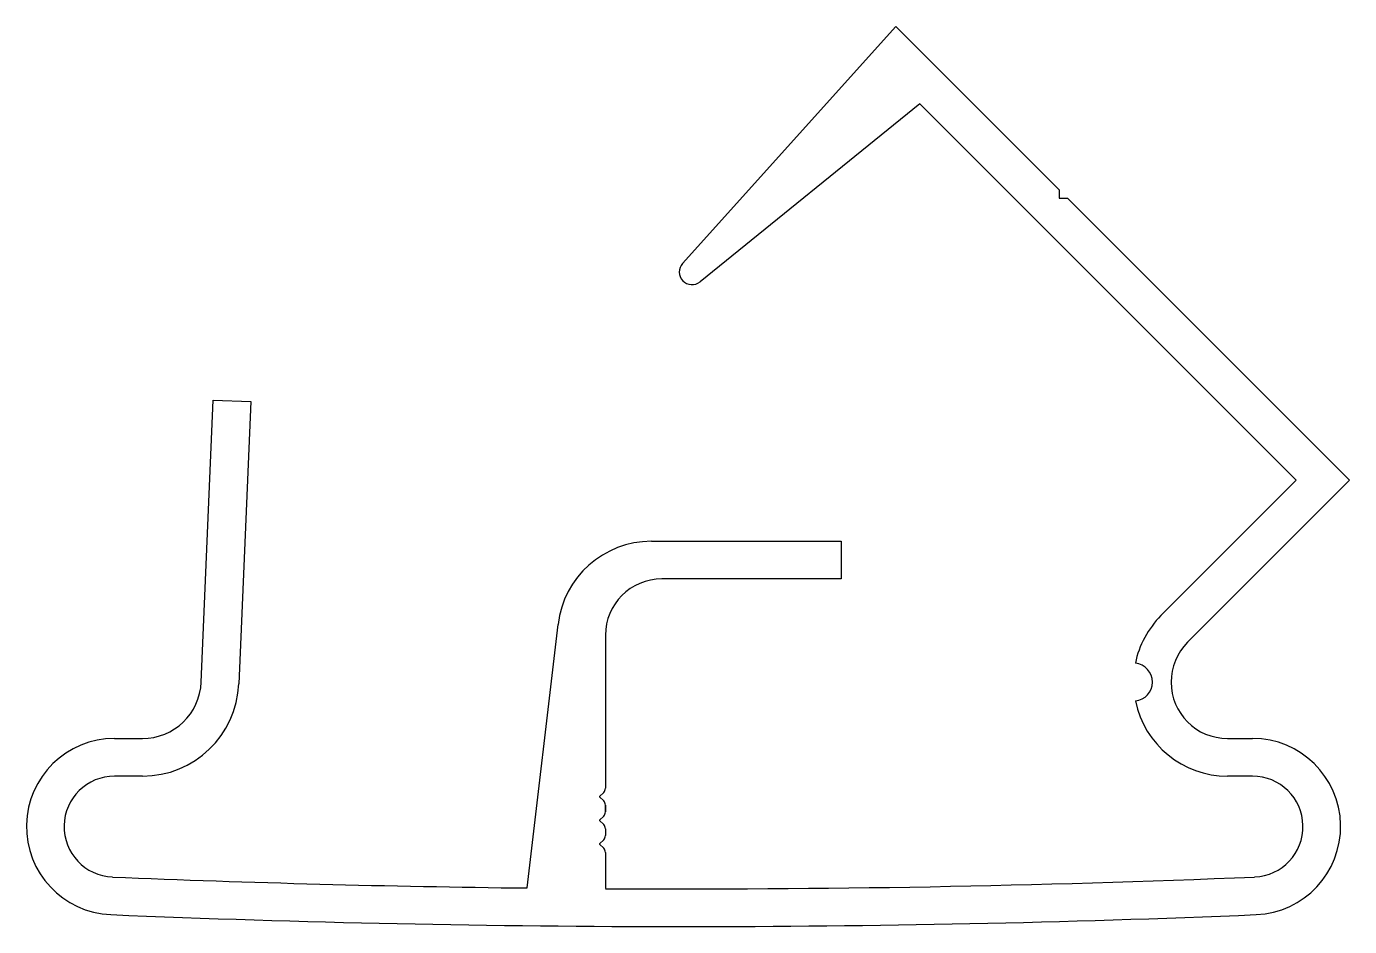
# Model space of a CAD drawing. Extents: x -27.7 to 28.1, y 0.9 to 38.9.
import ezdxf

# ---------------------------------------------------------------- set-up
doc = ezdxf.new("R2010")
doc.units = 0
doc.layers.get('0').update_dxf_attribs({"linetype": 'CONTINUOUS'})

msp = doc.modelspace()

# ---------------------------------------------------------------- linework, layer by layer
at = {"color": 7}
for p, q in [((-0.038, 28.925), (8.969, 38.928)), ((8.969, 38.928), (15.863, 32.034)), ((9.986, 35.662), (0.702, 28.145)), ((25.883, 19.765), (9.986, 35.662)), ((15.863, 32.034), (15.863, 31.68)), ((15.863, 31.68), (16.216, 31.68)), ((16.216, 31.68), (28.131, 19.765)), ((-20.364, 11.245), (-19.864, 23.155)), ((-19.864, 23.155), (-18.275, 23.088)), ((-18.275, 23.088), (-18.775, 11.178)), ((20.169, 14.052), (25.883, 19.765)), ((28.131, 19.765), (21.293, 12.927)), ((-1.352, 17.191), (6.656, 17.191)), ((6.656, 17.191), (6.656, 15.601)), ((6.656, 15.601), (-0.914, 15.601)), ((-6.599, 2.552), (-5.295, 13.684)), ((-3.294, 13.221), (-3.294, 6.762)), ((-24.024, 8.865), (-22.846, 8.865)), ((22.976, 8.865), (24.036, 8.865)), ((-22.846, 7.275), (-24.024, 7.275)), ((24.036, 7.275), (22.976, 7.275)), ((-3.367, 6.585), (-3.538, 6.414)), ((-3.538, 6.402), (-3.367, 6.231)), ((-3.294, 6.054), (-3.294, 5.762)), ((-3.294, 5.762), (-3.294, 6.054)), ((-3.294, 6.054), (-3.294, 5.762)), ((-3.294, 5.762), (-3.294, 6.054)), ((-3.294, 6.054), (-3.294, 5.762)), ((-3.367, 5.585), (-3.538, 5.414)), ((-3.538, 5.402), (-3.367, 5.231)), ((-3.294, 5.055), (-3.294, 4.762)), ((-3.367, 4.585), (-3.538, 4.414)), ((-3.538, 4.402), (-3.367, 4.231)), ((-3.294, 4.055), (-3.294, 2.524))]:
    msp.add_line(p, q, dxfattribs=at)
for centre, radius, start, end in [((0.362, 28.564), 0.539, 138, 309), ((-1.352, 13.221), 3.97, 90, 173.3152), ((-0.914, 13.221), 2.38, 90, 180), ((22.976, 11.245), 3.97, 135, 168.4346), ((22.976, 11.245), 2.38, 135, 180), ((19.006, 11.245), 0.8, 0, 84.2173), ((-22.846, 11.349), 2.484, 270, 357.596), ((-22.846, 11.349), 4.074, 270, 357.596), ((19.006, 11.245), 0.8, 275.7827, 0), ((22.976, 11.245), 2.38, 180, 270), ((22.976, 11.245), 3.97, 191.5654, 270), ((-24.024, 5.145), 3.72, 90, 267.616), ((24.036, 5.145), 3.72, 272.384, 90), ((-24.024, 5.145), 2.13, 90, 267.616), ((24.036, 5.145), 2.13, 272.384, 90), ((-3.544, 6.762), 0.25, 315, 360), ((-3.532, 6.408), 0.008, 135, 225), ((-3.544, 6.054), 0.25, 0, 45), ((-3.544, 5.762), 0.25, 315, 0), ((-3.532, 5.408), 0.008, 135, 225), ((-3.544, 5.055), 0.25, 360, 45), ((-3.544, 4.762), 0.25, 315, 360), ((-3.532, 4.408), 0.008, 135, 225), ((-3.544, 4.055), 0.25, 0, 45), ((0.006, 582.335), 579.821, 267.616, 269.347228), ((0.006, 582.335), 579.821, 269.673904, 272.384), ((0.006, 582.335), 581.411, 267.616, 272.384)]:
    msp.add_arc(centre, radius, start, end, dxfattribs=at)

doc.saveas('drawing.dxf')
